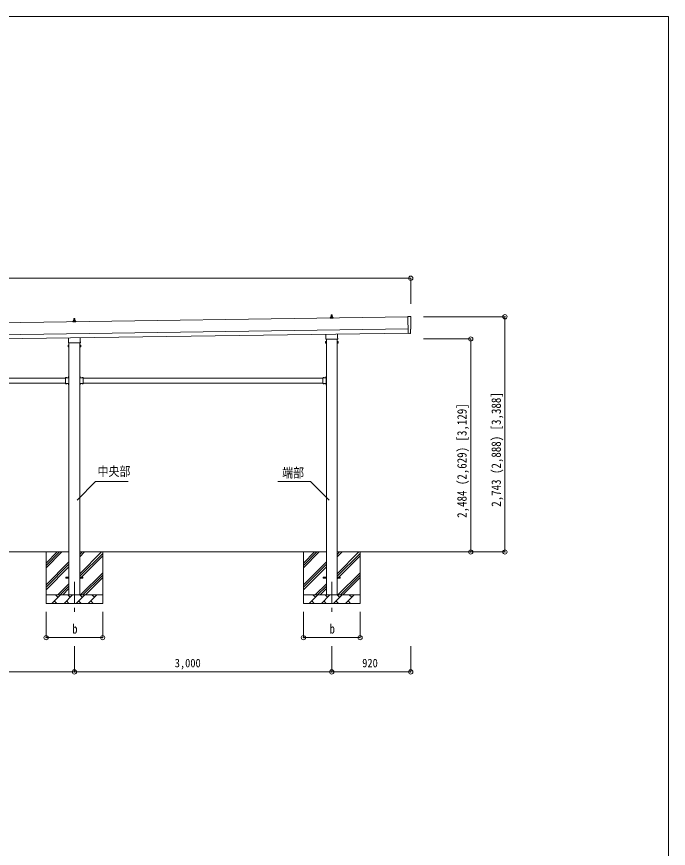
# Model space of a CAD drawing. Units: millimetres, scale not verified. Extents: x -13976 to 14131, y -9754 to 9646.
# Drawn here: x 5828 to 13424, y -54 to 9646 of the extents above; entities that cross this region are included whole.
import ezdxf
from ezdxf.enums import TextEntityAlignment as Align

# ---------------------------------------------------------------- set-up
doc = ezdxf.new("R2010")
doc.units = ezdxf.units.MM
doc.header["$LTSCALE"] = 50
doc.header["$PDMODE"] = 32
doc.header["$PDSIZE"] = 50
doc.linetypes.add('CHAIN1', pattern=[8, 5, -1, 1, -1])
doc.linetypes.add('USER7', pattern=[2, 1, -1])
for name, color, linetype, lineweight in [('0-2_建具', 4, 'Continuous', 9), ('0-6_手摺', 5, 'Continuous', 5), ('0-7_ハッチ', 6, 'Continuous', 9), ('F-0_ﾚｲﾔ240', 7, 'Continuous', 9)]:
    doc.layers.add(name, color=color, linetype=linetype, lineweight=lineweight)
doc.styles.add('ＭＳ ゴシック', font='')
doc.styles.get('ＭＳ ゴシック').set_extended_font_data('MS Gothic')

msp = doc.modelspace()

# ---------------------------------------------------------------- linework, layer by layer
at = {"layer": '0-2_建具'}
for p, q in [((10388.17, 6144.7), (5023.21, 6068.06)), ((6494.78, 6102.01), (6495.5, 6125.54)), ((6496.5, 6126.51), (6505.05, 6126.51)), ((6506.05, 6125.54), (6506.78, 6102.01)), ((9482.53, 6129.37), (9482.53, 6137.08)), ((9519.03, 6129.37), (9482.53, 6129.37)), ((9482.91, 6137.87), (9518.64, 6137.87)), ((9483.29, 6138.06), (9490.01, 6139.68)), ((9490.39, 6139.87), (9511.16, 6139.87)), ((9490.78, 6140.66), (9490.78, 6144.87)), ((9491.78, 6144.87), (9509.78, 6144.87)), ((9494.78, 6144.87), (9495.5, 6168.39)), ((9496.5, 6169.37), (9505.05, 6169.37)), ((9506.05, 6168.39), (9506.78, 6144.87)), ((9510.78, 6140.66), (9510.78, 6144.87)), ((9518.26, 6138.06), (9511.54, 6139.68)), ((9519.03, 6129.37), (9519.03, 6137.08)), ((10388.09, 6149.79), (10390.92, 5951.95)), ((10419.68, 6148.59), (10388.09, 6149.79)), ((6482.53, 6086.51), (6482.53, 6094.23)), ((6519.03, 6086.51), (6482.53, 6086.51)), ((6482.91, 6095.01), (6518.64, 6095.01)), ((6483.29, 6095.2), (6490.01, 6096.83)), ((6490.39, 6097.01), (6511.16, 6097.01)), ((6490.78, 6097.8), (6490.78, 6102.01)), ((6491.78, 6102.01), (6509.78, 6102.01)), ((6510.78, 6097.8), (6510.78, 6102.01)), ((6518.26, 6095.2), (6511.54, 6096.83)), ((6519.03, 6086.51), (6519.03, 6094.23)), ((5025.21, 5928.07), (10390.17, 6004.71)), ((5025.93, 5878.08), (10390.88, 5954.72)), ((9432.48, 5895.38), (9432.48, 5941.03)), ((9569.08, 5942.98), (9569.08, 5895.38)), ((10390.92, 5951.95), (10390.93, 5950.95)), ((10409.14, 5952.12), (10390.93, 5950.95)), ((10409.82, 5951.49), (10409.14, 5952.12)), ((10410.56, 5951.23), (10417.48, 5951.69)), ((10419.6, 6001.75), (10420.2, 6001.76)), ((10420.27, 5954.72), (10419.6, 6001.75)), ((6430.78, 5843.75), (6430.78, 5849.25)), ((6432.48, 5852.52), (6432.48, 5898.17)), ((6568.71, 5840.25), (6432.84, 5840.25)), ((6438.28, 5840.25), (6438.28, 2902.04)), ((6563.28, 2902.04), (6563.28, 5840.25)), ((6569.08, 5900.12), (6569.08, 5852.52)), ((6570.78, 5849.25), (6570.78, 5843.75)), ((9426.78, 5857.11), (9427.53, 5858.42)), ((9426.78, 5857.11), (9426.78, 5840.11)), ((9426.78, 5840.11), (9427.53, 5838.79)), ((9433.78, 5853.52), (9427.53, 5853.52)), ((9433.78, 5843.7), (9427.53, 5843.7)), ((9433.78, 5838.79), (9427.53, 5838.79)), ((9430.78, 5886.61), (9430.78, 5892.11)), ((9568.71, 5883.11), (9432.84, 5883.11)), ((9436.28, 5839.41), (9433.78, 5839.41)), ((9438.28, 5883.11), (9438.28, 2902.04)), ((9563.28, 2902.04), (9563.28, 5883.11)), ((9565.28, 5839.41), (9567.78, 5839.41)), ((9567.78, 5853.52), (9574.02, 5853.52)), ((9567.78, 5843.7), (9574.02, 5843.7)), ((9567.78, 5838.79), (9574.02, 5838.79)), ((9570.78, 5892.11), (9570.78, 5886.61)), ((9574.78, 5857.11), (9574.02, 5858.42)), ((9574.78, 5840.11), (9574.02, 5838.79)), ((9574.78, 5857.11), (9574.78, 5840.11)), ((6426.78, 5814.25), (6427.53, 5815.57)), ((6426.78, 5814.25), (6426.78, 5797.25)), ((6426.78, 5797.25), (6427.53, 5795.94)), ((6433.78, 5810.66), (6427.53, 5810.66)), ((6433.78, 5800.84), (6427.53, 5800.84)), ((6433.78, 5795.94), (6427.53, 5795.94)), ((6436.28, 5796.55), (6433.78, 5796.55)), ((6565.28, 5796.55), (6567.78, 5796.55)), ((6567.78, 5810.66), (6574.02, 5810.66)), ((6567.78, 5800.84), (6574.02, 5800.84)), ((6567.78, 5795.94), (6574.02, 5795.94)), ((6574.78, 5814.25), (6574.02, 5815.57)), ((6574.78, 5797.25), (6574.02, 5795.94)), ((6574.78, 5814.25), (6574.78, 5797.25)), ((6396.28, 5433.04), (6396.28, 5367.04)), ((6396.28, 5433.04), (6436.28, 5433.04)), ((6399.38, 5433.55), (6399.38, 5433.04)), ((6399.38, 5433.04), (6411.18, 5433.04)), ((6435.77, 5448.94), (6436.28, 5448.94)), ((6436.28, 5453.04), (6438.28, 5453.04)), ((6436.28, 5453.04), (6436.28, 5433.04)), ((6436.28, 5448.94), (6436.28, 5437.14)), ((6438.28, 5446.04), (6436.28, 5446.04)), ((6438.28, 5440.04), (6436.28, 5440.04)), ((6438.28, 5453.04), (6438.28, 5433.04)), ((6565.28, 5453.04), (6563.28, 5453.04)), ((6563.28, 5453.04), (6563.28, 5433.04)), ((6563.28, 5446.04), (6565.28, 5446.04)), ((6563.28, 5440.04), (6565.28, 5440.04)), ((6565.28, 5453.04), (6565.28, 5433.04)), ((6565.78, 5448.94), (6565.28, 5448.94)), ((6565.28, 5448.94), (6565.28, 5437.14)), ((6605.28, 5433.04), (6565.28, 5433.04)), ((6602.18, 5433.04), (6590.38, 5433.04)), ((6602.18, 5433.55), (6602.18, 5433.04)), ((6605.28, 5433.04), (6605.28, 5367.04)), ((9396.28, 5433.04), (9396.28, 5367.04)), ((9396.28, 5433.04), (9436.28, 5433.04)), ((9399.38, 5433.55), (9399.38, 5433.04)), ((9399.38, 5433.04), (9411.18, 5433.04)), ((9435.77, 5448.94), (9436.28, 5448.94)), ((9436.28, 5453.04), (9438.28, 5453.04)), ((9436.28, 5453.04), (9436.28, 5433.04)), ((9436.28, 5448.94), (9436.28, 5437.14)), ((9438.28, 5446.04), (9436.28, 5446.04)), ((9438.28, 5440.04), (9436.28, 5440.04)), ((9438.28, 5453.04), (9438.28, 5433.04)), ((3605.28, 5430.04), (6396.28, 5430.04)), ((3605.28, 5370.04), (6396.28, 5370.04)), ((6396.28, 5367.04), (6436.28, 5367.04)), ((6399.38, 5366.53), (6399.38, 5367.04)), ((6399.38, 5367.04), (6411.18, 5367.04)), ((6432.28, 5370.04), (6437.78, 5370.04)), ((6436.28, 5369.04), (6432.28, 5369.04)), ((6435.77, 5362.94), (6436.28, 5362.94)), ((6436.28, 5429.04), (6436.28, 5371.04)), ((6436.28, 5367.04), (6436.28, 5347.04)), ((6436.28, 5362.94), (6436.28, 5351.14)), ((6438.28, 5360.04), (6436.28, 5360.04)), ((6438.28, 5354.04), (6436.28, 5354.04)), ((6436.28, 5347.04), (6438.28, 5347.04)), ((6438.28, 5367.04), (6438.28, 5347.04)), ((6563.28, 5367.04), (6563.28, 5347.04)), ((6563.28, 5360.04), (6565.28, 5360.04)), ((6563.28, 5354.04), (6565.28, 5354.04)), ((6565.28, 5347.04), (6563.28, 5347.04)), ((6569.28, 5370.04), (6563.78, 5370.04)), ((6565.28, 5429.04), (6565.28, 5371.04)), ((6565.28, 5369.04), (6569.28, 5369.04)), ((6565.28, 5367.04), (6565.28, 5347.04)), ((6605.28, 5367.04), (6565.28, 5367.04)), ((6565.78, 5362.94), (6565.28, 5362.94)), ((6565.28, 5362.94), (6565.28, 5351.14)), ((6602.18, 5367.04), (6590.38, 5367.04)), ((6602.18, 5366.53), (6602.18, 5367.04)), ((6605.28, 5430.04), (9396.28, 5430.04)), ((6605.28, 5370.04), (9396.28, 5370.04)), ((9396.28, 5367.04), (9436.28, 5367.04)), ((9399.38, 5366.53), (9399.38, 5367.04)), ((9399.38, 5367.04), (9411.18, 5367.04)), ((9432.28, 5370.04), (9437.78, 5370.04)), ((9436.28, 5369.04), (9432.28, 5369.04)), ((9435.77, 5362.94), (9436.28, 5362.94)), ((9436.28, 5429.04), (9436.28, 5371.04)), ((9436.28, 5367.04), (9436.28, 5347.04)), ((9436.28, 5362.94), (9436.28, 5351.14)), ((9438.28, 5360.04), (9436.28, 5360.04)), ((9438.28, 5354.04), (9436.28, 5354.04)), ((9436.28, 5347.04), (9438.28, 5347.04)), ((9438.28, 5367.04), (9438.28, 5347.04)), ((6400.78, 3106.54), (6438.28, 3106.54)), ((6400.78, 3097.54), (6400.78, 3106.54)), ((6563.28, 3106.54), (6600.78, 3106.54)), ((6600.78, 3097.54), (6600.78, 3106.54)), ((9400.78, 3106.54), (9438.28, 3106.54)), ((9400.78, 3097.54), (9400.78, 3106.54)), ((9563.28, 3106.54), (9600.78, 3106.54)), ((9600.78, 3097.54), (9600.78, 3106.54)), ((6400.78, 3097.54), (6438.28, 3097.54)), ((6563.28, 3097.54), (6600.78, 3097.54)), ((9400.78, 3097.54), (9438.28, 3097.54)), ((9563.28, 3097.54), (9600.78, 3097.54))]:
    msp.add_line(p, q, dxfattribs=at)
at = {"layer": '0-2_建具', "color": 7, "linetype": 'CHAIN1'}
for p, q in [((6500.78, 3052.04), (6500.78, 2703.04)), ((9500.78, 3052.04), (9500.78, 2703.04))]:
    msp.add_line(p, q, dxfattribs=at)
at = {"layer": '0-2_建具'}
for points in [[(9433.78, 5838.79), (9433.78, 5858.42), (9427.53, 5858.42)], [(9433.78, 5839.41), (9433.78, 5857.81), (9436.28, 5857.81)], [(9567.78, 5839.41), (9567.78, 5857.81), (9565.28, 5857.81)], [(9567.78, 5838.79), (9567.78, 5858.42), (9574.02, 5858.42)], [(6433.78, 5795.94), (6433.78, 5815.57), (6427.53, 5815.57)], [(6433.78, 5796.55), (6433.78, 5814.95), (6436.28, 5814.95)], [(6567.78, 5796.55), (6567.78, 5814.95), (6565.28, 5814.95)], [(6567.78, 5795.94), (6567.78, 5815.57), (6574.02, 5815.57)], [(6399.38, 5433.55), (6411.18, 5433.55), (6411.18, 5433.04)], [(6435.77, 5448.94), (6435.77, 5437.14), (6436.28, 5437.14)], [(6565.78, 5448.94), (6565.78, 5437.14), (6565.28, 5437.14)], [(6602.18, 5433.55), (6590.38, 5433.55), (6590.38, 5433.04)], [(9399.38, 5433.55), (9411.18, 5433.55), (9411.18, 5433.04)], [(9435.77, 5448.94), (9435.77, 5437.14), (9436.28, 5437.14)], [(6399.38, 5366.53), (6411.18, 5366.53), (6411.18, 5367.04)], [(6436.28, 5429.04), (6432.28, 5429.04), (6432.28, 5431.04), (6436.28, 5431.04)], [(6432.28, 5430.04), (6437.78, 5430.04), (6437.78, 5370.04)], [(6436.28, 5371.04), (6432.28, 5371.04), (6432.28, 5369.04)], [(6435.77, 5362.94), (6435.77, 5351.14), (6436.28, 5351.14)], [(6569.28, 5430.04), (6563.78, 5430.04), (6563.78, 5370.04)], [(6565.28, 5429.04), (6569.28, 5429.04), (6569.28, 5431.04), (6565.28, 5431.04)], [(6565.28, 5371.04), (6569.28, 5371.04), (6569.28, 5369.04)], [(6565.78, 5362.94), (6565.78, 5351.14), (6565.28, 5351.14)], [(6602.18, 5366.53), (6590.38, 5366.53), (6590.38, 5367.04)], [(9399.38, 5366.53), (9411.18, 5366.53), (9411.18, 5367.04)], [(9436.28, 5429.04), (9432.28, 5429.04), (9432.28, 5431.04), (9436.28, 5431.04)], [(9432.28, 5430.04), (9437.78, 5430.04), (9437.78, 5370.04)], [(9436.28, 5371.04), (9432.28, 5371.04), (9432.28, 5369.04)], [(9435.77, 5362.94), (9435.77, 5351.14), (9436.28, 5351.14)]]:
    msp.add_lwpolyline(points, dxfattribs=at)
for points in [[(9436.28, 5838.11), (9436.28, 5859.11), (9438.28, 5859.11), (9438.28, 5838.11)], [(9565.28, 5838.11), (9565.28, 5859.11), (9563.28, 5859.11), (9563.28, 5838.11)], [(6436.28, 5795.25), (6436.28, 5816.25), (6438.28, 5816.25), (6438.28, 5795.25)], [(6565.28, 5795.25), (6565.28, 5816.25), (6563.28, 5816.25), (6563.28, 5795.25)]]:
    msp.add_lwpolyline(points, close=True, dxfattribs=at)
at = {"layer": '0-2_建具', "linetype": 'USER7'}
for points in [[(6402.78, 5435.65), (6404.13, 5432.87), (6405.28, 5432.26)], [(6407.78, 5435.65), (6406.42, 5432.87), (6405.28, 5432.26)], [(6433.66, 5445.54), (6436.44, 5444.18), (6437.05, 5443.04)], [(6433.66, 5440.54), (6436.44, 5441.89), (6437.05, 5443.04)], [(6567.89, 5445.54), (6565.11, 5444.18), (6564.5, 5443.04)], [(6567.89, 5440.54), (6565.11, 5441.89), (6564.5, 5443.04)], [(6593.78, 5435.65), (6595.13, 5432.87), (6596.28, 5432.26)], [(6598.78, 5435.65), (6597.42, 5432.87), (6596.28, 5432.26)], [(9402.78, 5435.65), (9404.13, 5432.87), (9405.28, 5432.26)], [(9407.78, 5435.65), (9406.42, 5432.87), (9405.28, 5432.26)], [(9433.66, 5445.54), (9436.44, 5444.18), (9437.05, 5443.04)], [(9433.66, 5440.54), (9436.44, 5441.89), (9437.05, 5443.04)], [(6402.78, 5364.43), (6404.13, 5367.21), (6405.28, 5367.81)], [(6407.78, 5364.43), (6406.42, 5367.21), (6405.28, 5367.81)], [(6433.66, 5359.54), (6436.44, 5358.18), (6437.05, 5357.04)], [(6433.66, 5354.54), (6436.44, 5355.89), (6437.05, 5357.04)], [(6567.89, 5359.54), (6565.11, 5358.18), (6564.5, 5357.04)], [(6567.89, 5354.54), (6565.11, 5355.89), (6564.5, 5357.04)], [(6593.78, 5364.43), (6595.13, 5367.21), (6596.28, 5367.81)], [(6598.78, 5364.43), (6597.42, 5367.21), (6596.28, 5367.81)], [(9402.78, 5364.43), (9404.13, 5367.21), (9405.28, 5367.81)], [(9407.78, 5364.43), (9406.42, 5367.21), (9405.28, 5367.81)], [(9433.66, 5359.54), (9436.44, 5358.18), (9437.05, 5357.04)], [(9433.66, 5354.54), (9436.44, 5355.89), (9437.05, 5357.04)]]:
    msp.add_lwpolyline(points, dxfattribs=at)
at = {"layer": '0-2_建具'}
for centre, radius, start, end in [((6496.5, 6125.51), 1, 90, 178.60509), ((6505.05, 6125.51), 1, 1.39491, 90), ((9483.53, 6137.08), 1, 103.62699, 180), ((9489.78, 6140.66), 1, 283.62699, 0), ((9494.86, 6144.24), 4.13, 90, 171.17633), ((9491.78, 6143.87), 1, 90, 180), ((9496.5, 6168.37), 1, 90, 178.60509), ((9504.11, 6144.87), 4.83, 133.60282, 180), ((9497.44, 6144.87), 4.83, 0, 46.39718), ((9505.05, 6168.37), 1, 1.39491, 90), ((9506.69, 6144.24), 4.13, 8.82367, 90), ((9509.78, 6143.87), 1, 0, 90), ((9511.78, 6140.66), 1, 180, 256.37301), ((9518.03, 6137.08), 1, 0, 76.37301), ((6483.53, 6094.23), 1, 103.62699, 180), ((6489.78, 6097.8), 1, 283.62699, 0), ((6494.86, 6101.38), 4.13, 90, 171.17633), ((6491.78, 6101.01), 1, 90, 180), ((6504.11, 6102.01), 4.83, 133.60282, 180), ((6497.44, 6102.01), 4.83, 0, 46.39718), ((6506.69, 6101.38), 4.13, 8.82367, 90), ((6509.78, 6101.01), 1, 0, 90), ((6511.78, 6097.8), 1, 180, 256.37301), ((6518.03, 6094.23), 1, 0, 76.37301), ((6434.78, 5849.25), 4, 125.09963, 180), ((6434.78, 5843.75), 4, 180, 194.47751), ((6434.78, 5843.75), 4, 194.47751, 241.04498), ((6566.78, 5843.75), 4, 298.95502, 345.52249), ((6566.78, 5849.25), 4, 0, 54.90037), ((6566.78, 5843.75), 4, 345.52249, 0), ((9431.12, 5855.97), 4.34, 145.61575, 214.38425), ((9443.02, 5848.61), 16.24, 162.41205, 197.58795), ((9431.12, 5841.25), 4.34, 145.61575, 214.38425), ((9434.78, 5892.11), 4, 125.09963, 180), ((9434.78, 5886.61), 4, 180, 194.47751), ((9434.78, 5886.61), 4, 194.47751, 241.04498), ((9566.78, 5886.61), 4, 298.95502, 345.52249), ((9566.78, 5892.11), 4, 0, 54.90037), ((9566.78, 5886.61), 4, 345.52249, 0), ((9558.53, 5848.61), 16.24, 342.41205, 17.58795), ((9570.43, 5855.97), 4.34, 325.61575, 34.38425), ((9570.43, 5841.25), 4.34, 325.61575, 34.38425), ((6431.12, 5813.11), 4.34, 145.61575, 214.38425), ((6431.12, 5798.39), 4.34, 145.61575, 214.38425), ((6443.02, 5805.75), 16.24, 162.41205, 197.58795), ((6558.53, 5805.75), 16.24, 342.41205, 17.58795), ((6570.43, 5813.11), 4.34, 325.61575, 34.38425), ((6570.43, 5798.39), 4.34, 325.61575, 34.38425), ((6405.28, 5427.81), 8.23, 44.2189, 135.7811), ((6441.51, 5443.04), 8.23, 134.2189, 225.7811), ((6436.28, 5433.04), 2, 270, 0), ((6565.28, 5433.04), 2, 180, 270), ((6560.04, 5443.04), 8.23, 314.2189, 45.7811), ((6596.28, 5427.81), 8.23, 44.2189, 135.7811), ((9405.28, 5427.81), 8.23, 44.2189, 135.7811), ((9441.51, 5443.04), 8.23, 134.2189, 225.7811), ((9436.28, 5433.04), 2, 270, 0), ((6405.28, 5372.27), 8.23, 224.2189, 315.7811), ((6441.51, 5357.04), 8.23, 134.2189, 225.7811), ((6436.28, 5367.04), 2, 0, 90), ((6565.28, 5367.04), 2, 90, 180), ((6560.04, 5357.04), 8.23, 314.2189, 45.7811), ((6596.28, 5372.27), 8.23, 224.2189, 315.7811), ((9405.28, 5372.27), 8.23, 224.2189, 315.7811), ((9441.51, 5357.04), 8.23, 134.2189, 225.7811), ((9436.28, 5367.04), 2, 0, 90)]:
    msp.add_arc(centre, radius, start, end, dxfattribs=at)
for centre, major_axis, ratio, start_param, end_param in [((10419.57, 6145.59), (3, 0.04), 0.99863, 6.2683889, 7.8016218), ((15185.95, 6143.25), (-4762.89, -68.04), 0.99863, 6.2683889, 6.2976778), ((10410.49, 5952.23), (0.737, -0.68), 0.9974, 4.712389, 5.5252311), ((10417.27, 5954.69), (2.21, -2.04), 0.9974, 5.5252311, 7.0411395), ((10420.14, 6006.16), (4.41, 0.06), 0.99863, 4.712389, 6.2976778)]:
    msp.add_ellipse(centre, major_axis=major_axis, ratio=ratio, start_param=start_param, end_param=end_param, dxfattribs=at)
at = {"layer": '0-6_手摺', "color": 6, "lineweight": 9}
for p, q in [((-417.82, 6594.98), (10421.18, 6594.98)), ((10421.18, 6594.98), (10421.18, 6295.19)), ((11519.79, 6145.04), (10569.79, 6145.04)), ((11519.79, 6145.04), (11519.79, 3402.04)), ((11120.79, 5886.04), (10569.79, 5886.04)), ((11120.79, 5886.04), (11120.79, 3402.04)), ((11120.79, 3402.04), (10719.79, 3402.04)), ((11519.79, 3402.04), (10719.79, 3402.04)), ((6170.78, 2403.04), (6170.78, 2703.04)), ((6830.78, 2403.04), (6830.78, 2703.04)), ((9170.78, 2403.04), (9170.78, 2703.04)), ((6170.78, 2403.04), (6830.78, 2403.04)), ((6500.78, 2003.04), (6500.78, 2303.04)), ((9500.78, 2003.04), (9500.78, 2303.04)), ((10421.18, 2003.04), (10421.18, 2303.04))]:
    msp.add_line(p, q, dxfattribs=at)
at = {"layer": '0-6_手摺', "color": 7, "lineweight": 9}
for p, q in [((6438.28, 3402.04), (3563.28, 3402.04)), ((6170.78, 3402.04), (6170.78, 2802.04)), ((6170.78, 3216.99), (6355.83, 3402.04)), ((6170.78, 3245.27), (6327.54, 3402.04)), ((6170.78, 3273.56), (6299.26, 3402.04)), ((9438.28, 3402.04), (6563.28, 3402.04)), ((6563.28, 3146.94), (6818.37, 3402.04)), ((6563.28, 3344.93), (6620.38, 3402.04)), ((6563.28, 3373.21), (6592.1, 3402.04)), ((6830.78, 3402.04), (6830.78, 2802.04)), ((9170.78, 3402.04), (9170.78, 2802.04)), ((9170.78, 3216.99), (9355.83, 3402.04)), ((9170.78, 3245.27), (9327.54, 3402.04)), ((9170.78, 3273.56), (9299.26, 3402.04)), ((9563.28, 3146.94), (9818.37, 3402.04)), ((9563.28, 3344.93), (9620.38, 3402.04)), ((9563.28, 3373.21), (9592.1, 3402.04)), ((10719.79, 3402.04), (9563.28, 3402.04)), ((9830.78, 3402.04), (9830.78, 2802.04)), ((6563.28, 3118.65), (6830.78, 3386.15)), ((6563.28, 3090.37), (6830.78, 3357.87)), ((9563.28, 3118.65), (9830.78, 3386.15)), ((9563.28, 3090.37), (9830.78, 3357.87)), ((6170.78, 3019), (6438.28, 3286.5)), ((6170.78, 2990.71), (6438.28, 3258.21)), ((6170.78, 2962.43), (6438.28, 3229.93)), ((9170.78, 3019), (9438.28, 3286.5)), ((9170.78, 2990.71), (9438.28, 3258.21)), ((9170.78, 2962.43), (9438.28, 3229.93)), ((6572.93, 2902.04), (6830.78, 3159.88)), ((6601.22, 2902.04), (6830.78, 3131.6)), ((9572.93, 2902.04), (9830.78, 3159.88)), ((9601.22, 2902.04), (9830.78, 3131.6)), ((6308.37, 2902.04), (6438.28, 3031.94)), ((6629.5, 2902.04), (6830.78, 3103.31)), ((9308.37, 2902.04), (9438.28, 3031.94)), ((9629.5, 2902.04), (9830.78, 3103.31)), ((6336.66, 2902.04), (6438.28, 3003.65)), ((6364.94, 2902.04), (6438.28, 2975.37)), ((9336.66, 2902.04), (9438.28, 3003.65)), ((9364.94, 2902.04), (9438.28, 2975.37)), ((6170.78, 2902.04), (6830.78, 2902.04)), ((6238.64, 2802.04), (6338.64, 2902.04)), ((6267.2, 2830.59), (6295.75, 2802.04)), ((6310.09, 2873.48), (6281.54, 2902.04)), ((6380.06, 2802.04), (6480.06, 2902.04)), ((6408.62, 2830.59), (6437.17, 2802.04)), ((6451.51, 2873.48), (6422.96, 2902.04)), ((6521.49, 2802.04), (6621.49, 2902.04)), ((6550.04, 2830.59), (6578.59, 2802.04)), ((6592.93, 2873.48), (6564.38, 2902.04)), ((6662.91, 2802.04), (6762.91, 2902.04)), ((6691.46, 2830.59), (6720.01, 2802.04)), ((6734.35, 2873.48), (6705.8, 2902.04)), ((6827.49, 2902.04), (6830.78, 2905.32)), ((9170.78, 2902.04), (9830.78, 2902.04)), ((9238.64, 2802.04), (9338.64, 2902.04)), ((9267.2, 2830.59), (9295.75, 2802.04)), ((9310.09, 2873.48), (9281.54, 2902.04)), ((9380.06, 2802.04), (9480.06, 2902.04)), ((9408.62, 2830.59), (9437.17, 2802.04)), ((9451.51, 2873.48), (9422.96, 2902.04)), ((9521.49, 2802.04), (9621.49, 2902.04)), ((9550.04, 2830.59), (9578.59, 2802.04)), ((9592.93, 2873.48), (9564.38, 2902.04)), ((9662.91, 2802.04), (9762.91, 2902.04)), ((9691.46, 2830.59), (9720.01, 2802.04)), ((9734.35, 2873.48), (9705.8, 2902.04)), ((9827.49, 2902.04), (9830.78, 2905.32)), ((6830.78, 2802.04), (6170.78, 2802.04)), ((9830.78, 2802.04), (9170.78, 2802.04))]:
    msp.add_line(p, q, dxfattribs=at)
at = {"layer": '0-6_手摺', "color": 6, "lineweight": 9}
for points in [[(9170.78, 2403.04), (9830.78, 2403.04), (9830.78, 2703.04)], [(500.78, 2003.04), (3500.78, 2003.04), (6500.78, 2003.04), (9500.78, 2003.04), (10421.18, 2003.04)]]:
    msp.add_lwpolyline(points, dxfattribs=at)
at = {"layer": '0-6_手摺', "color": 6}
for p in [(10421.18, 6594.98), (11519.79, 6145.04), (11120.79, 5886.04), (11120.79, 3402.04), (11519.79, 3402.04), (6170.78, 2403.04), (6830.78, 2403.04), (9170.78, 2403.04), (9830.78, 2403.04), (6500.78, 2003.04), (9500.78, 2003.04), (10421.18, 2003.04)]:
    msp.add_point(p, dxfattribs=at)
at = {"layer": '0-7_ハッチ'}
for p, q in [((6748.41, 4224.11), (6532.4, 4008.11)), ((7129.72, 4224.11), (6748.41, 4224.11)), ((8871.83, 4224.11), (9253.14, 4224.11)), ((9253.14, 4224.11), (9469.15, 4008.11))]:
    msp.add_line(p, q, dxfattribs=at)
at = {"layer": 'F-0_ﾚｲﾔ240', "color": 5, "lineweight": 5}
for p, q in [((-13975.76, 9645.57), (13424.24, 9645.57)), ((13424.24, 9645.57), (13424.24, -9754.43))]:
    msp.add_line(p, q, dxfattribs=at)

# ---------------------------------------------------------------- texts
at = {"layer": '0-6_手摺', "color": 7, "style": 'ＭＳ ゴシック', "width": 0.85}
for s, p in [('2,743 (2,888) [3,388]', (11504.79, 3929.79)), ('2,484 (2,629) [3,129]', (11105.79, 3800.29))]:
    msp.add_text(s, height=110, rotation=90, dxfattribs=at).set_placement(p, align=Align.BOTTOM_LEFT)
at = {"layer": '0-6_手摺', "color": 7, "style": 'ＭＳ ゴシック'}
for s, height, width, p in [('b', 110, 0.85, (6474.53, 2418.04)), ('b', 110, 0.85, (9474.53, 2418.04)), ('3,000', 98.97, 0.9, (7670.78, 2027.94)), ('920', 98.97, 0.9, (9855.88, 2027.94))]:
    msp.add_text(s, height=height, dxfattribs=dict(at, width=width)).set_placement(p, align=Align.BOTTOM_LEFT)
at = {"layer": '0-7_ハッチ', "color": 7, "style": 'ＭＳ ゴシック', "width": 0.85}
for s, p in [('中央部', (6771.04, 4255.46)), ('端部', (8922.88, 4237.8))]:
    msp.add_text(s, height=110, dxfattribs=at).set_placement(p, align=Align.BOTTOM_LEFT)

doc.saveas('drawing.dxf')
